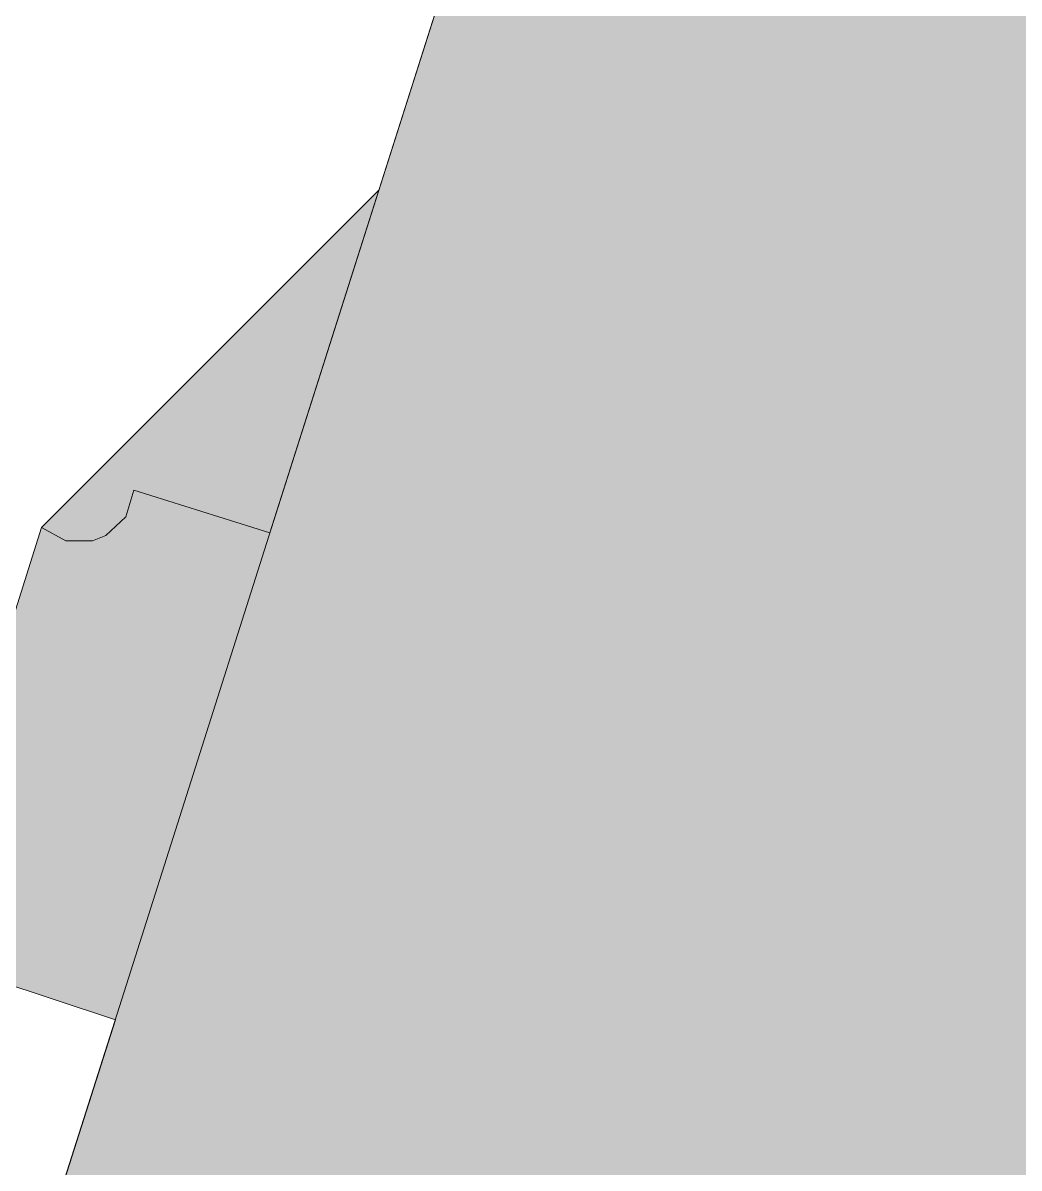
# Model space of a CAD drawing. Header units: metres. Extents: x -6 to 1255, y -2 to 532.
# Drawn here: x 980.6 to 988.05, y 126.57 to 135.13 of the extents above; entities that cross this region are included whole.
import ezdxf

# ---------------------------------------------------------------- set-up
doc = ezdxf.new("R2010")
doc.units = ezdxf.units.M
doc.header["$MEASUREMENT"] = 0
for name, color, linetype, lineweight, true_color in [('TPX_BUILDINGS', 7, 'CONTINUOUS', 0, 0x000000), ('TPX_BUILDINGS_HATCH', 7, 'CONTINUOUS', 0, 0xf0f0f0), ('TPX_BUILDINGS_SHADOWS_HATCH', 7, 'CONTINUOUS', 0, 0x000000), ('TPX_BUILDINGS_SHADOWS_OUTLINES', 7, 'CONTINUOUS', 0, 0x000000), ('TPX_CADASTRES', 7, 'CONTINUOUS', 0, 0x646464)]:
    doc.layers.add(name, color=color, linetype=linetype, lineweight=lineweight, true_color=true_color)

msp = doc.modelspace()

# ---------------------------------------------------------------- hatches: boundary and pattern name
at = {"layer": 'TPX_BUILDINGS_HATCH'}
msp.add_hatch(color=256, dxfattribs=at).paths.add_polyline_path([(976.8197, 119.2248), (976.0297, 116.7448), (976.2197, 116.7048), (976.4097, 116.4948), (976.4197, 116.2948), (976.3397, 116.1148), (976.2697, 116.0548), (976.4497, 115.9948), (976.2197, 115.4048), (976.1497, 114.7648), (976.1597, 114.5548), (976.2497, 114.1348), (976.3097, 113.9348), (976.4997, 113.5548), (976.6097, 113.3748), (976.8897, 113.0548), (977.2197, 112.7848), (977.7897, 112.4948), (978.3997, 112.3548), (978.3197, 112.1448), (978.5197, 112.0548), (978.6097, 111.7548), (978.6297, 111.5648), (978.4997, 111.3948), (980.8997, 110.4648), (981.0397, 110.6548), (981.2797, 110.8248), (981.5797, 110.8348), (981.7997, 110.7648), (982.3382, 112.1513), (987.3372, 110.1828), (988.2897, 109.8053), (987.7797, 108.4848), (987.8997, 108.4748), (988.0097, 108.4248), (988.1097, 108.3548), (988.2197, 108.2148), (988.2297, 108.0248), (988.1597, 107.7948), (990.4097, 106.9248), (990.5197, 107.0948), (990.6797, 107.2148), (990.9697, 107.2748), (991.1697, 107.2248), (991.6592, 108.4733), (996.7672, 106.4623), (997.5667, 106.1473), (997.1097, 104.9648), (997.2897, 104.9248), (997.4397, 104.8248), (997.5797, 104.5948), (997.5997, 104.4048), (997.5097, 104.1548), (999.8597, 103.2448), (999.9297, 103.5748), (999.9797, 103.5848), (1000.0097, 103.6548), (1000.0797, 103.6648), (1000.1097, 103.7148), (1000.4397, 103.7148), (1000.8772, 104.8423), (1002.7672, 109.7423), (1003.0287, 110.4218), (1004.2852, 113.6833), (1004.3772, 113.9223), (1006.2972, 118.9223), (1007.2272, 121.3523), (1007.8677, 123.0053), (1006.0597, 123.6348), (1005.9697, 123.6948), (1005.5497, 123.8448), (1006.4297, 126.2448), (1008.7572, 125.3023), (1010.1972, 129.0623), (1011.7177, 133.0123), (1011.3167, 133.1673), (1011.6197, 133.9548), (1011.5097, 133.9748), (1011.4097, 134.0348), (1011.3197, 134.1148), (1011.2697, 134.2148), (1011.2397, 134.4348), (1011.3397, 134.6448), (1008.9197, 135.5748), (1008.9297, 135.3748), (1008.8197, 135.1948), (1008.7397, 135.1348), (1008.5497, 135.0748), (1008.3497, 135.1248), (1008.0682, 134.4208), (1007.1577, 134.7723), (1000.4582, 137.3708), (1000.7797, 138.1948), (1000.5797, 138.3048), (1000.5197, 138.4048), (1000.4697, 138.6248), (1000.4897, 138.7448), (997.9597, 139.7148), (997.9697, 139.6448), (997.9197, 139.4948), (997.7997, 139.3848), (997.5797, 139.3648), (997.4397, 139.4448), (997.1377, 138.6498), (996.4277, 138.9228), (991.3192, 140.8933), (990.3382, 141.2713), (990.6097, 141.9748), (990.4297, 141.9748), (990.2597, 142.0948), (990.1797, 142.2648), (990.1797, 142.3648), (990.2397, 142.5448), (988.0497, 143.3848), (988.0297, 143.2748), (987.9697, 143.1848), (987.7997, 143.0548), (987.5897, 143.0348), (987.3897, 143.1148), (987.1482, 142.5013), (986.9377, 142.5828), (986.3877, 142.4828), (986.0577, 142.2928), (985.8177, 141.8928), (985.8022, 141.8438), (984.9097, 142.1248), (984.8797, 141.9248), (984.7497, 141.7748), (984.5497, 141.7148), (984.4497, 141.7248), (984.2797, 141.8248), (983.4897, 139.3448), (983.7097, 139.2748), (983.8697, 139.0948), (983.9297, 138.8648), (983.9097, 138.7448), (983.7897, 138.5448), (984.6572, 138.2658), (982.4462, 131.3158), (981.4297, 131.6348), (981.3697, 131.4348), (981.2197, 131.2948), (981.1197, 131.2548), (980.9197, 131.2548), (980.7397, 131.3548), (979.9197, 128.7548), (980.1697, 128.7048), (980.3697, 128.5448), (980.4597, 128.3048), (980.4497, 128.1348), (980.3797, 127.9748), (981.2912, 127.6743), (978.5577, 119.1028), (977.4597, 119.4748), (977.4597, 119.3848), (977.3497, 119.2048), (977.1797, 119.1048), (976.9797, 119.1148), (976.8197, 119.2248)])
at = {"layer": 'TPX_BUILDINGS_SHADOWS_HATCH'}
msp.add_hatch(color=256, dxfattribs=at).paths.add_polyline_path([(983.2606, 133.8757), (980.7397, 131.3548), (980.9197, 131.2548), (981.1197, 131.2548), (981.2197, 131.2948), (981.3697, 131.4348), (981.4297, 131.6348), (982.4462, 131.3158), (983.2606, 133.8757)])

# ---------------------------------------------------------------- linework, layer by layer
at = {"layer": 'TPX_BUILDINGS', "elevation": 0.0421}
msp.add_lwpolyline([(984.6572, 138.2658), (982.4462, 131.3158), (981.4297, 131.6348), (981.3697, 131.4348), (981.2197, 131.2948), (981.1197, 131.2548), (980.9197, 131.2548), (980.7397, 131.3548), (979.9197, 128.7548), (980.1697, 128.7048), (980.3697, 128.5448), (980.4597, 128.3048), (980.4497, 128.1348), (980.3797, 127.9748), (981.2912, 127.6743), (978.5577, 119.1028)], dxfattribs=at)
at = {"layer": 'TPX_BUILDINGS_SHADOWS_OUTLINES', "elevation": 0.0391}
msp.add_lwpolyline([(983.2606, 133.8757), (980.7397, 131.3548), (980.9197, 131.2548), (981.1197, 131.2548), (981.2197, 131.2948), (981.3697, 131.4348), (981.4297, 131.6348), (982.4462, 131.3158)], close=True, dxfattribs=at)
at = {"layer": 'TPX_CADASTRES', "elevation": 0.0241}
msp.add_lwpolyline([(1008.7572, 125.3026), (1010.1972, 129.0626), (1011.7177, 133.0126), (1007.1577, 134.7726), (1000.1177, 137.5031), (996.4277, 138.9231), (989.2977, 141.6731), (986.9377, 142.5831), (986.3877, 142.4831), (986.0577, 142.2931), (985.8177, 141.8931), (985.1177, 139.7131), (982.3877, 131.1331), (981.3577, 127.8831), (978.5577, 119.1031)], dxfattribs=at)

doc.saveas('drawing.dxf')
